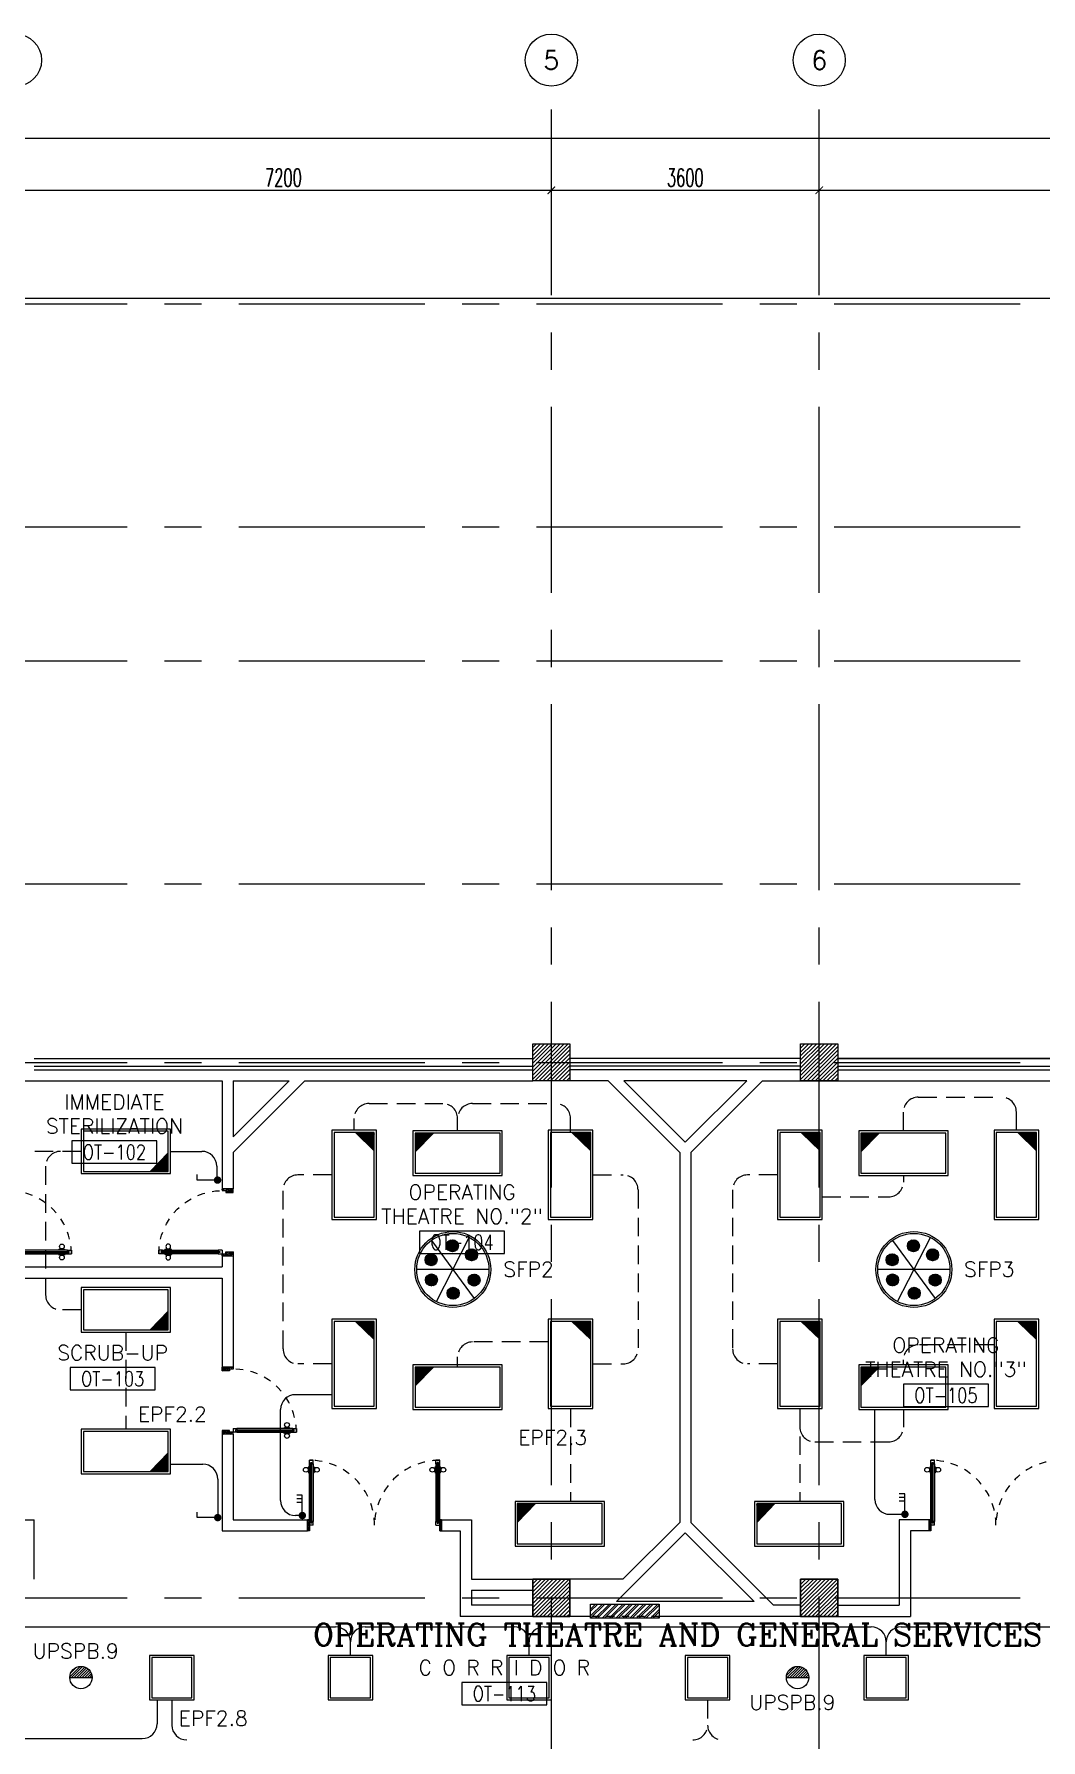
# Model space of a CAD drawing. Extents: x -0.3 to 91.9, y -1.1 to 78.4.
# Drawn here: x 17.6 to 31.13, y 55.46 to 78.4 of the extents above; entities that cross this region are included whole.
import ezdxf
from ezdxf.enums import TextEntityAlignment as Align

# ---------------------------------------------------------------- set-up
doc = ezdxf.new("R2010")
doc.units = 0
doc.header["$MEASUREMENT"] = 0
doc.header["$PDMODE"] = 34
doc.linetypes.add('CENTERX2', pattern=[4, 2.5, -0.5, 0.5, -0.5])
doc.linetypes.add('HIDDEN', pattern=[0.375, 0.25, -0.125])
doc.layers.get('0').update_dxf_attribs({"linetype": 'CONTINUOUS'})
doc.layers.get('DEFPOINTS').update_dxf_attribs({"linetype": 'CONTINUOUS'})
for name, color, linetype in [('AX-CR', 11, 'CONTINUOUS'), ('AX-DIM', 11, 'CONTINUOUS'), ('AX-TXT', 2, 'CONTINUOUS'), ('AXES', 11, 'CENTERX2'), ('COL', 11, 'CONTINUOUS'), ('DOOR', 7, 'CONTINUOUS'), ('E-CLINE', 4, 'CONTINUOUS'), ('E-HLINE', 4, 'HIDDEN'), ('E-LITE', 4, 'CONTINUOUS'), ('E-SWITCH', 4, 'CONTINUOUS'), ('E-TEXT', 4, 'CONTINUOUS'), ('E-TRXT', 4, 'CONTINUOUS'), ('EL-LITE', 4, 'CONTINUOUS'), ('FHC', 2, 'CONTINUOUS'), ('HAT', 11, 'CONTINUOUS'), ('INSUL', 11, 'CONTINUOUS'), ('RM-BOX', 11, 'CONTINUOUS'), ('RM-NAME', 11, 'CONTINUOUS'), ('RM-NO', 11, 'CONTINUOUS'), ('WALL', 11, 'CONTINUOUS')]:
    doc.layers.add(name, color=color, linetype=linetype)
doc.styles.add('ROMANC', font='romanc', dxfattribs={"height": 0.1})
doc.styles.add('ROMANS', font='ROMANS.shx', dxfattribs={"width": 0.6})
doc.dimstyles.new('STANDARD in', dxfattribs={"dimtxt": 0.24, "dimasz": 0.1, "dimexe": 0.07, "dimexo": 0.05, "dimgap": 0.05, "dimtad": 1, "dimdec": 0, "dimlfac": 1000, "dimzin": 0, "dimdsep": 46, "dimtxsty": 'ROMANS', "dimblk": 'ARCHTICK', "dimcen": 0.05, "dimdle": 0.05, "dimclrd": 7, "dimclre": 7, "dimclrt": 2, "dimadec": 0, "dimazin": 0, "dimtfac": 1, "dimtdec": 0, "dimtmove": 2, "dimatfit": 3, "dimldrblk": 'ARCHTICK', "dimfxl": 0, "dimtolj": 1, "dimtzin": 0, "dimarcsym": 0})

# ---------------------------------------------------------------- blocks, each defined once
blk = doc.blocks.new('_ARCHTICK')
at = {"color": 0, "linetype": 'ByBlock', "const_width": 0.15}
blk.add_lwpolyline([(-0.5, -0.5), (0.5, 0.5)], dxfattribs=at)
blk = doc.blocks.new('*D185')
at = {"layer": 'AX-DIM', "color": 7, "lineweight": -2, "ltscale": 0.3}
for p, q in [((9.85, 76.998), (85.359, 76.998)), ((9.9, 76.648), (9.9, 77.068)), ((85.309, 71.455), (85.309, 77.068))]:
    blk.add_line(p, q, dxfattribs=at)
at = {"layer": 'DEFPOINTS', "color": 0, "ltscale": 0.3}
for p in [(85.309, 76.998), (9.9, 76.598), (85.309, 71.405)]:
    blk.add_point(p, dxfattribs=at)
at = {"layer": 'AX-DIM', "color": 7, "lineweight": -2, "ltscale": 0.3, "xscale": 0.1, "yscale": 0.1, "zscale": 0.1, "rotation": 180}
blk.add_blockref('_ARCHTICK', (9.9, 76.998), dxfattribs=at)
at = {"layer": 'AX-DIM', "color": 7, "lineweight": -2, "ltscale": 0.3, "xscale": 0.1, "yscale": 0.1, "zscale": 0.1}
blk.add_blockref('_ARCHTICK', (85.309, 76.998), dxfattribs=at)
at = {"layer": 'AX-DIM', "color": 2, "ltscale": 0.3, "insert": (47.605, 77.168), "char_height": 0.24, "attachment_point": 5, "style": 'ROMANS'}
blk.add_mtext('\\A1;75409', dxfattribs=at)
blk = doc.blocks.new('RM1')
at = {"layer": 'RM-BOX'}
blk.add_lwpolyline([(570, -200), (-570, -200), (-570, -500), (570, -500)], close=True, dxfattribs=at)
at = {"layer": 'RM-NAME', "style": 'ROMANS'}
for tag, p in [('ROOMNAME1', (0, 324)), ('ROOMNAME2', (0, 0))]:
    blk.add_attdef(tag, text='', height=200, dxfattribs=at).set_placement(p, align=Align.MIDDLE)
at = {"layer": 'RM-NO', "style": 'ROMANS', "width": 0.8}
blk.add_attdef('ROOMNO', text='', height=200, dxfattribs=at).set_placement((0, -350), align=Align.MIDDLE)
blk = doc.blocks.new('*X97')
at = {"color": 0}
for p, q in [((42139, 169896), (42633, 170390)), ((42139, 169949), (42580, 170390)), ((42139, 170002), (42527, 170390)), ((42139, 170055), (42474, 170390)), ((42139, 170108), (42421, 170390)), ((42139, 170161), (42368, 170390)), ((42139, 170214), (42315, 170390)), ((42139, 170267), (42262, 170390)), ((42139, 170320), (42209, 170390)), ((42139, 170373), (42156, 170390)), ((42186, 169890), (42639, 170343)), ((42239, 169890), (42639, 170290)), ((42292, 169890), (42639, 170237)), ((42345, 169890), (42639, 170184)), ((42398, 169890), (42639, 170131)), ((42451, 169890), (42639, 170078)), ((42504, 169890), (42639, 170025)), ((42557, 169890), (42639, 169971)), ((42611, 169890), (42639, 169918))]:
    blk.add_line(p, q, dxfattribs=at)
blk = doc.blocks.new('*X96')
at = {"color": 0}
for p, q in [((38539, 169902), (39027, 170390)), ((38539, 169955), (38974, 170390)), ((38539, 170008), (38921, 170390)), ((38539, 170061), (38868, 170390)), ((38539, 170114), (38815, 170390)), ((38539, 170167), (38762, 170390)), ((38539, 170220), (38709, 170390)), ((38539, 170273), (38656, 170390)), ((38539, 170326), (38603, 170390)), ((38539, 170379), (38550, 170390)), ((38580, 169890), (39039, 170349)), ((38633, 169890), (39039, 170296)), ((38686, 169890), (39039, 170243)), ((38739, 169890), (39039, 170190)), ((38792, 169890), (39039, 170137)), ((38845, 169890), (39039, 170084)), ((38898, 169890), (39039, 170031)), ((38951, 169890), (39039, 169978)), ((39004, 169890), (39039, 169925))]:
    blk.add_line(p, q, dxfattribs=at)
blk = doc.blocks.new('*X92')
at = {"color": 0}
for p, q in [((42139, 177108), (42621, 177590)), ((42139, 177161), (42568, 177590)), ((42139, 177214), (42515, 177590)), ((42139, 177267), (42462, 177590)), ((42139, 177320), (42409, 177590)), ((42139, 177373), (42356, 177590)), ((42139, 177426), (42303, 177590)), ((42139, 177479), (42249, 177590)), ((42139, 177532), (42196, 177590)), ((42139, 177586), (42143, 177590)), ((42174, 177090), (42639, 177555)), ((42227, 177090), (42639, 177502)), ((42280, 177090), (42639, 177449)), ((42333, 177090), (42639, 177396)), ((42386, 177090), (42639, 177343)), ((42439, 177090), (42639, 177290)), ((42492, 177090), (42639, 177237)), ((42545, 177090), (42639, 177184)), ((42598, 177090), (42639, 177131))]:
    blk.add_line(p, q, dxfattribs=at)
blk = doc.blocks.new('*X91')
at = {"color": 0}
for p, q in [((38539, 177114), (39014, 177590)), ((38539, 177168), (38961, 177590)), ((38539, 177221), (38908, 177590)), ((38539, 177274), (38855, 177590)), ((38539, 177327), (38802, 177590)), ((38539, 177380), (38749, 177590)), ((38539, 177433), (38696, 177590)), ((38539, 177486), (38643, 177590)), ((38539, 177539), (38590, 177590)), ((38568, 177090), (39039, 177561)), ((38621, 177090), (39039, 177508)), ((38674, 177090), (39039, 177455)), ((38727, 177090), (39039, 177402)), ((38780, 177090), (39039, 177349)), ((38833, 177090), (39039, 177296)), ((38886, 177090), (39039, 177243)), ((38939, 177090), (39039, 177190)), ((38992, 177090), (39039, 177137))]:
    blk.add_line(p, q, dxfattribs=at)
blk = doc.blocks.new('AXU')
at = {"layer": 'AX-CR'}
blk.add_circle((0, 350), 350, dxfattribs=at)
at = {"layer": 'AX-TXT', "style": 'ROMANS'}
blk.add_attdef('AX', text='', height=250, dxfattribs=at).set_placement((0, 350), align=Align.MIDDLE)
blk = doc.blocks.new('*D148')
at = {"layer": 'AX-DIM', "color": 7, "lineweight": -2, "ltscale": 0.3}
for p, q in [((17.3, 76.298), (24.6, 76.298)), ((17.35, 75.948), (17.35, 76.368)), ((24.55, 75.948), (24.55, 76.368))]:
    blk.add_line(p, q, dxfattribs=at)
at = {"layer": 'DEFPOINTS', "color": 0, "ltscale": 0.3}
for p in [(24.55, 76.298), (17.35, 75.898), (24.55, 75.898)]:
    blk.add_point(p, dxfattribs=at)
at = {"layer": 'AX-DIM', "color": 7, "lineweight": -2, "ltscale": 0.3, "xscale": 0.1, "yscale": 0.1, "zscale": 0.1, "rotation": 180}
blk.add_blockref('_ARCHTICK', (17.35, 76.298), dxfattribs=at)
at = {"layer": 'AX-DIM', "color": 7, "lineweight": -2, "ltscale": 0.3, "xscale": 0.1, "yscale": 0.1, "zscale": 0.1}
blk.add_blockref('_ARCHTICK', (24.55, 76.298), dxfattribs=at)
at = {"layer": 'AX-DIM', "color": 2, "ltscale": 0.3, "insert": (20.95, 76.468), "char_height": 0.24, "attachment_point": 5, "style": 'ROMANS'}
blk.add_mtext('\\A1;7200', dxfattribs=at)
blk = doc.blocks.new('*D149')
at = {"layer": 'AX-DIM', "color": 7, "lineweight": -2, "ltscale": 0.3}
for p, q in [((24.5, 76.298), (28.2, 76.298)), ((24.55, 75.948), (24.55, 76.368)), ((28.15, 75.948), (28.15, 76.368))]:
    blk.add_line(p, q, dxfattribs=at)
at = {"layer": 'DEFPOINTS', "color": 0, "ltscale": 0.3}
for p in [(28.15, 76.298), (24.55, 75.898), (28.15, 75.898)]:
    blk.add_point(p, dxfattribs=at)
at = {"layer": 'AX-DIM', "color": 7, "lineweight": -2, "ltscale": 0.3, "xscale": 0.1, "yscale": 0.1, "zscale": 0.1, "rotation": 180}
blk.add_blockref('_ARCHTICK', (24.55, 76.298), dxfattribs=at)
at = {"layer": 'AX-DIM', "color": 7, "lineweight": -2, "ltscale": 0.3, "xscale": 0.1, "yscale": 0.1, "zscale": 0.1}
blk.add_blockref('_ARCHTICK', (28.15, 76.298), dxfattribs=at)
at = {"layer": 'AX-DIM', "color": 2, "ltscale": 0.3, "insert": (26.35, 76.468), "char_height": 0.24, "attachment_point": 5, "style": 'ROMANS'}
blk.add_mtext('\\A1;3600', dxfattribs=at)
blk = doc.blocks.new('*D150')
at = {"layer": 'AX-DIM', "color": 7, "lineweight": -2, "ltscale": 0.3}
for p, q in [((28.1, 76.298), (35.4, 76.298)), ((28.15, 75.948), (28.15, 76.368)), ((35.35, 75.948), (35.35, 76.368))]:
    blk.add_line(p, q, dxfattribs=at)
at = {"layer": 'DEFPOINTS', "color": 0, "ltscale": 0.3}
for p in [(35.35, 76.298), (28.15, 75.898), (35.35, 75.898)]:
    blk.add_point(p, dxfattribs=at)
at = {"layer": 'AX-DIM', "color": 7, "lineweight": -2, "ltscale": 0.3, "xscale": 0.1, "yscale": 0.1, "zscale": 0.1, "rotation": 180}
blk.add_blockref('_ARCHTICK', (28.15, 76.298), dxfattribs=at)
at = {"layer": 'AX-DIM', "color": 7, "lineweight": -2, "ltscale": 0.3, "xscale": 0.1, "yscale": 0.1, "zscale": 0.1}
blk.add_blockref('_ARCHTICK', (35.35, 76.298), dxfattribs=at)
at = {"layer": 'AX-DIM', "color": 2, "ltscale": 0.3, "insert": (31.75, 76.468), "char_height": 0.24, "attachment_point": 5, "style": 'ROMANS'}
blk.add_mtext('\\A1;7200', dxfattribs=at)
blk = doc.blocks.new('COL50')
at = {"layer": 'COL'}
blk.add_lwpolyline([(-250, 250), (-250, -250), (250, -250), (250, 250)], close=True, dxfattribs=at)
blk = doc.blocks.new('*D181')
at = {"layer": 'AX-DIM', "color": 7, "lineweight": -2, "ltscale": 0.3}
for p, q in [((42.065, 74.845), (1.613, 74.845)), ((1.683, 64.77), (1.683, 74.895)), ((2.333, 64.82), (1.613, 64.82))]:
    blk.add_line(p, q, dxfattribs=at)
at = {"layer": 'DEFPOINTS', "color": 0, "ltscale": 0.3}
for p in [(1.683, 74.845), (42.115, 74.845), (2.383, 64.82)]:
    blk.add_point(p, dxfattribs=at)
at = {"layer": 'AX-DIM', "color": 7, "lineweight": -2, "ltscale": 0.3, "xscale": 0.1, "yscale": 0.1, "zscale": 0.1}
for p, rotation in [((1.683, 74.845), 90), ((1.683, 64.82), 270)]:
    blk.add_blockref('_ARCHTICK', p, dxfattribs=dict(at, rotation=rotation))
at = {"layer": 'AX-DIM', "color": 2, "ltscale": 0.3, "insert": (1.513, 69.832), "char_height": 0.24, "attachment_point": 5, "rotation": 90, "style": 'ROMANS'}
blk.add_mtext('\\A1;10025', dxfattribs=at)
blk = doc.blocks.new('DOOR90')
at = {"layer": 'DOOR', "color": 0, "linetype": 'ByBlock'}
for p, q in [((-150, 0), (-150, -25)), ((-150, 0), (0, 0)), ((0, -50), (0, 0)), ((-1000, -25), (-1000, -75)), ((-1000, -75), (-1000, -25)), ((-950, -25), (-1000, -25)), ((-950, -75), (-1000, -75)), ((-970, -42), (-970, -58)), ((-950, -42), (-970, -42)), ((-950, -58), (-970, -58)), ((-950, -25), (-950, -42)), ((-950, -58), (-950, -75)), ((-918, -25), (-918, -18)), ((-828, -18), (-918, -18)), ((-918, -75), (-918, -82)), ((-828, -82), (-918, -82)), ((-905, -18), (-905, -9)), ((-905, -9), (-840, -9)), ((-905, -18), (-840, -18)), ((-905, -82), (-905, -91)), ((-905, -82), (-840, -82)), ((-905, -91), (-840, -91)), ((-840, -18), (-840, -9)), ((-840, -82), (-840, -91)), ((-828, -25), (-828, -18)), ((-828, -75), (-828, -82)), ((-200, -42), (-200, -25)), ((-200, -25), (-150, -25)), ((-180, -42), (-200, -42)), ((-200, -75), (-200, -58)), ((-200, -58), (-180, -58)), ((-150, -75), (-200, -75)), ((-180, -58), (-180, -42)), ((-150, -75), (-150, -25)), ((-150, -25), (-100, -25)), ((-100, -25), (-100, -50)), ((-100, -50), (0, -50)), ((-150, -900), (-150, -875)), ((-150, -875), (-100, -875)), ((0, -900), (-150, -900)), ((-150, -900), (0, -900)), ((-100, -850), (0, -850)), ((-100, -875), (-100, -850)), ((0, -850), (0, -900))]:
    blk.add_line(p, q, dxfattribs=at)
at = {"layer": 'DOOR', "color": 9, "linetype": 'ByBlock'}
for p, q in [((0, -50), (-114, 0)), ((0, -50), (-40, 0)), ((0, -50), (-100, -37)), ((0, -850), (-114, -900)), ((0, -850), (-100, -863)), ((0, -850), (-40, -900))]:
    blk.add_line(p, q, dxfattribs=at)
at = {"layer": 'DOOR', "linetype": 'ByBlock'}
for p, q in [((-200, -25), (-950, -25)), ((-200, -42), (-950, -42)), ((-200, -58), (-950, -58)), ((-950, -75), (-200, -75))]:
    blk.add_line(p, q, dxfattribs=at)
at = {"layer": 'DOOR', "color": 0, "linetype": 'ByBlock'}
for centre in [(-873, 24), (-873, -124)]:
    blk.add_circle(centre, 32.4, dxfattribs=at)
at = {"layer": 'DOOR', "color": 9, "linetype": 'ByBlock'}
for centre, radius, start, end in [((0, -50), 154, 161.1053, 166.2858), ((0, -50), 134, 158.1598, 169.28), ((0, -50), 94.4, 148.0182, 180), ((0, -50), 74.4, 137.7764, 180), ((0, -50), 114, 154.0838, 167.3774), ((0, -50), 54.4, 113.2074, 180), ((0, -50), 34.4, 90, 180), ((0, -50), 14.4, 90, 180), ((0, -850), 154, 193.7142, 198.8947), ((0, -850), 134, 190.72, 201.8402), ((0, -850), 94.4, 180, 211.9818), ((0, -850), 74.4, 180, 222.2236), ((0, -850), 54.4, 180, 246.7926), ((0, -850), 34.4, 180, 270), ((0, -850), 14.4, 180, 270)]:
    blk.add_arc(centre, radius, start, end, dxfattribs=at)
at = {"layer": 'DOOR', "linetype": 'HIDDEN', "ltscale": 0.5}
blk.add_arc((-150, -25), 850, 180, 270, dxfattribs=at)
blk = doc.blocks.new('D1')
at = {"layer": 'DOOR', "color": 0, "linetype": 'ByBlock'}
for p, q in [((25, 949), (75, 949)), ((75, 949), (25, 949)), ((25, 899), (25, 949)), ((42, 919), (58, 919)), ((42, 899), (42, 919)), ((58, 899), (58, 919)), ((75, 899), (75, 949)), ((1775, 949), (1725, 949)), ((1725, 949), (1775, 949)), ((1725, 899), (1725, 949)), ((1758, 919), (1742, 919)), ((1742, 899), (1742, 919)), ((1758, 899), (1758, 919)), ((1775, 899), (1775, 949)), ((18, 854), (9, 854)), ((9, 854), (9, 789)), ((18, 789), (9, 789)), ((25, 866), (18, 866)), ((18, 776), (18, 866)), ((18, 854), (18, 789)), ((25, 776), (18, 776)), ((25, 899), (42, 899)), ((58, 899), (75, 899)), ((75, 866), (82, 866)), ((75, 776), (82, 776)), ((82, 776), (82, 866)), ((82, 854), (91, 854)), ((82, 854), (82, 789)), ((82, 789), (91, 789)), ((91, 854), (91, 789)), ((1718, 854), (1709, 854)), ((1709, 854), (1709, 789)), ((1718, 789), (1709, 789)), ((1725, 866), (1718, 866)), ((1718, 776), (1718, 866)), ((1718, 854), (1718, 789)), ((1725, 776), (1718, 776)), ((1742, 899), (1725, 899)), ((1775, 899), (1758, 899)), ((1775, 866), (1782, 866)), ((1775, 776), (1782, 776)), ((1782, 776), (1782, 866)), ((1782, 854), (1791, 854)), ((1782, 854), (1782, 789)), ((1782, 789), (1791, 789)), ((1791, 854), (1791, 789)), ((0, 0), (0, 150)), ((0, 150), (25, 150)), ((25, 0), (0, 0)), ((25, 150), (25, 0)), ((42, 125), (25, 125)), ((25, 125), (25, 75)), ((75, 75), (25, 75)), ((42, 105), (42, 125)), ((58, 105), (42, 105)), ((75, 125), (58, 125)), ((58, 125), (58, 105)), ((75, 75), (75, 125)), ((1725, 125), (1742, 125)), ((1725, 75), (1725, 125)), ((1725, 75), (1775, 75)), ((1742, 125), (1742, 105)), ((1742, 105), (1758, 105)), ((1758, 125), (1775, 125)), ((1758, 105), (1758, 125)), ((1800, 150), (1775, 150)), ((1775, 150), (1775, 0)), ((1775, 125), (1775, 75)), ((1775, 0), (1800, 0)), ((1800, 0), (1800, 150))]:
    blk.add_line(p, q, dxfattribs=at)
at = {"layer": 'DOOR', "linetype": 'ByBlock'}
for p, q in [((25, 125), (25, 899)), ((42, 125), (42, 899)), ((58, 125), (58, 899)), ((75, 899), (75, 125)), ((1725, 899), (1725, 125)), ((1742, 125), (1742, 899)), ((1758, 125), (1758, 899)), ((1775, 125), (1775, 899))]:
    blk.add_line(p, q, dxfattribs=at)
at = {"layer": 'DOOR', "color": 9, "linetype": 'ByBlock'}
for p, q in [((25, 57), (0, 114)), ((25, 20), (0, 40)), ((1775, 57), (1800, 114)), ((1775, 20), (1800, 40))]:
    blk.add_line(p, q, dxfattribs=at)
at = {"layer": 'DOOR', "color": 0, "linetype": 'ByBlock'}
for centre in [(-24, 821), (124, 821), (1676, 821), (1824, 821)]:
    blk.add_circle(centre, 32.4, dxfattribs=at)
at = {"layer": 'DOOR', "linetype": 'HIDDEN', "ltscale": 0.5}
for centre, start, end in [((28, 76), 359.9293, 90.1644), ((1772, 76), 89.8356, 180.0707)]:
    blk.add_arc(centre, 872, start, end, dxfattribs=at)
at = {"layer": 'DOOR', "color": 9, "linetype": 'ByBlock'}
for centre, radius, start, end in [((50, 0), 154, 103.7142, 108.8947), ((50, 0), 134, 100.72, 111.8402), ((50, 0), 114, 102.6226, 115.9162), ((50, 0), 94.4, 105.3566, 121.9818), ((50, 0), 74.4, 109.6341, 132.2236), ((50, 0), 54.4, 117.3576, 156.7926), ((50, 0), 34.4, 136.6107, 180), ((1750, 0), 134, 68.1598, 79.28), ((1750, 0), 114, 64.0838, 77.3774), ((1750, 0), 94.4, 58.0182, 74.6434), ((1750, 0), 74.4, 47.7764, 70.3659), ((1750, 0), 54.4, 23.2074, 62.6424), ((1750, 0), 34.4, 0, 43.3893), ((1750, 0), 154, 71.1053, 76.2858)]:
    blk.add_arc(centre, radius, start, end, dxfattribs=at)
blk = doc.blocks.new('L44OP')
at = {"layer": 'E-LITE'}
h = blk.add_hatch(dxfattribs=at)
h.set_pattern_fill('ANSI31', color=8, scale=0.08, style=0)
h.set_pattern_definition([(45, (-219618.539252, -21540.879964), (-0.00707106781187, 0.00707106781187), [])])
h.paths.add_polyline_path([(-0.326, 0.27), (-0.57, 0.27), (-0.57, 0.018)])
at = {"layer": 'E-LITE', "color": 8}
blk.add_line((-0.326, 0.27), (-0.57, 0.018), dxfattribs=at)
at = {"layer": 'E-LITE'}
blk.add_lwpolyline([(-0.6, 0.3), (-0.6, -0.3), (0.6, -0.3), (0.6, 0.3)], close=True, dxfattribs=at)
at = {"layer": 'E-LITE', "color": 8}
blk.add_lwpolyline([(-0.57, 0.27), (-0.57, -0.27), (0.57, -0.27), (0.57, 0.27)], close=True, dxfattribs=at)
blk = doc.blocks.new('*X141')
at = {"color": 0}
for p, q in [((350801, 287373), (350885, 287458)), ((350802, 287392), (350866, 287456)), ((350803, 287358), (350901, 287456)), ((350807, 287345), (350914, 287451)), ((350814, 287333), (350925, 287445)), ((350814, 287422), (350836, 287444)), ((350821, 287323), (350935, 287437)), ((350516, 287177), (350608, 287269)), ((350516, 287194), (350591, 287269)), ((350520, 287163), (350622, 287265)), ((350520, 287217), (350568, 287264)), ((350525, 287150), (350634, 287260)), ((350532, 287140), (350645, 287253)), ((350540, 287130), (350654, 287245)), ((350550, 287122), (350662, 287235)), ((350561, 287116), (350669, 287224)), ((350574, 287111), (350674, 287211)), ((350830, 287314), (350944, 287428)), ((350841, 287307), (350951, 287418)), ((350853, 287302), (350957, 287406)), ((350867, 287298), (350961, 287392)), ((350883, 287296), (350962, 287376)), ((350904, 287299), (350959, 287355)), ((351058, 287259), (351135, 287336)), ((351059, 287242), (351152, 287335)), ((351062, 287281), (351113, 287332)), ((351062, 287228), (351166, 287332)), ((351068, 287216), (351178, 287326)), ((351075, 287206), (351189, 287319)), ((351084, 287196), (351198, 287311)), ((351093, 287189), (351206, 287301)), ((351105, 287182), (351212, 287289)), ((351118, 287178), (351217, 287276)), ((351133, 287175), (351219, 287261)), ((351151, 287176), (351218, 287243)), ((351179, 287185), (351209, 287216)), ((350520, 286916), (350601, 286997)), ((350522, 286900), (350617, 286995)), ((350523, 286936), (350581, 286995)), ((350526, 286886), (350631, 286991)), ((350532, 286875), (350643, 286985)), ((350539, 286864), (350653, 286978)), ((350589, 287108), (350677, 287196)), ((350607, 287108), (350676, 287178)), ((350632, 287116), (350669, 287153)), ((351094, 286924), (351166, 286996)), ((351094, 286906), (351183, 286996)), ((351097, 286892), (351198, 286993)), ((351100, 286947), (351142, 286990)), ((351102, 286879), (351211, 286988)), ((351109, 286868), (351222, 286981)), ((350548, 286855), (350662, 286969)), ((350558, 286848), (350670, 286959)), ((350570, 286842), (350676, 286948)), ((350583, 286837), (350680, 286934)), ((350599, 286835), (350682, 286919)), ((350618, 286837), (350680, 286899)), ((350653, 286854), (350663, 286864)), ((350812, 286731), (350900, 286819)), ((350813, 286749), (350882, 286818)), ((350815, 286716), (350915, 286816)), ((350820, 286703), (350928, 286811)), ((350821, 286775), (350856, 286810)), ((350827, 286692), (350939, 286804)), ((350835, 286682), (350949, 286796)), ((350844, 286674), (350957, 286787)), ((350855, 286667), (350964, 286776)), ((350867, 286662), (350969, 286764)), ((350881, 286658), (350973, 286750)), ((351117, 286858), (351231, 286973)), ((351126, 286850), (351239, 286963)), ((351137, 286844), (351246, 286952)), ((351150, 286838), (351251, 286940)), ((351164, 286835), (351254, 286925)), ((351182, 286835), (351254, 286908)), ((351206, 286841), (351248, 286884)), ((350898, 286657), (350974, 286733)), ((350920, 286662), (350969, 286710))]:
    blk.add_line(p, q, dxfattribs=at)
blk = doc.blocks.new('OPL')
at = {"layer": 'EL-LITE', "color": 4}
for p, q in [((-288, 390), (288, -390)), ((-221, -432), (221, 432)), ((485, 0), (-485, 0))]:
    blk.add_line(p, q, dxfattribs=at)
at = {"layer": 'EL-LITE', "color": 2}
blk.add_circle((0, 0), 510, dxfattribs=at)
at = {"layer": 'EL-LITE', "color": 4}
blk.add_circle((0, 0), 485, dxfattribs=at)
at = {"layer": 'EL-LITE'}
for centre in [(-6, 319), (251, 198), (-292, 131), (-287, -141), (286, -142), (5, -320)]:
    blk.add_circle(centre, 80.8, dxfattribs=at)
at = {"layer": 'EL-LITE', "color": 8}
blk.add_blockref('*X141', (-350888, -287058), dxfattribs=at)
blk = doc.blocks.new('1G1W')
for p, q in [((0, 0), (0.55, 0)), ((0.55, 0), (0.55, -0.15))]:
    blk.add_line(p, q)
at = {"const_width": 0.1}
blk.add_lwpolyline([(-0.05, 0, 1), (0.05, 0, 1)], format="xyb", close=True, dxfattribs=at)
blk = doc.blocks.new('3G1W')
for p, q in [((0, 0), (0.55, 0)), ((0.35, 0), (0.35, -0.15)), ((0.45, 0), (0.45, -0.15)), ((0.55, 0), (0.55, -0.15))]:
    blk.add_line(p, q)
at = {"const_width": 0.1}
blk.add_lwpolyline([(-0.05, 0, 1), (0.05, 0, 1)], format="xyb", close=True, dxfattribs=at)
blk = doc.blocks.new('L42')
at = {"layer": 'E-LITE'}
for p, q in [((0.3, 0.3), (-0.3, 0.3)), ((-0.3, 0.3), (-0.3, -0.3)), ((0.3, -0.3), (0.3, 0.3)), ((-0.3, -0.3), (0.3, -0.3))]:
    blk.add_line(p, q, dxfattribs=at)
at = {"layer": 'E-LITE', "color": 8}
blk.add_lwpolyline([(-0.27, 0.27), (-0.27, -0.27), (0.27, -0.27), (0.27, 0.27)], close=True, dxfattribs=at)
blk = doc.blocks.new('EL')
at = {"layer": 'EL-LITE'}
h = blk.add_hatch(dxfattribs=at)
h.set_pattern_fill('ANSI31', color=4, scale=0.2, style=0)
h.set_pattern_definition([(45, (587.071197, 567.777136), (-0.0176776695, 0.0176776695), [])])
h.paths.add_polyline_path([(0.15, 0, 1), (-0.15, 0)])
at = {"layer": 'EL-LITE', "color": 4}
blk.add_line((-0.15, 0), (0.15, 0), dxfattribs=at)
blk.add_circle((0, 0), 0.15, dxfattribs=at)

msp = doc.modelspace()

# ---------------------------------------------------------------- hatches: boundary and pattern name
at = {"layer": 'FHC', "linetype": 'ByBlock', "ltscale": 0.3}
h = msp.add_hatch(dxfattribs=at)
h.set_pattern_fill('ANSI32', color=11, scale=0.175, style=0)
h.set_pattern_definition([(45, (-207.11868, 26.043995), (-0.046403883, 0.046403883), []), (45, (-207.087746, 26.043995), (-0.046403883, 0.046403883), [])])
h.paths.add_polyline_path([(25.9975, 57.095), (25.9975, 57.285), (25.0775, 57.285), (25.0775, 57.095)])
h.paths.add_polyline_path([(24.8649, 56.6739), (24.8649, 57.0947), (25.1274, 57.0947), (25.1274, 56.6739)], flags=9)

# ---------------------------------------------------------------- linework, layer by layer
at = {"layer": 'AXES'}
for p, q in [((24.55, -1.1143), (24.55, 77.6984)), ((28.15, -1.1143), (28.15, 77.6984)), ((0.35, 74.77), (68.39, 74.77)), ((0.35, 71.77), (68.39, 71.77)), ((0.35, 69.97), (68.39, 69.97)), ((0.35, 66.97), (68.39, 66.97)), ((0.35, 64.57), (68.39, 64.57)), ((0.35, 57.37), (68.39, 57.37))]:
    msp.add_line(p, q, dxfattribs=at)
at = {"layer": 'COL'}
for points in [[(24.3, 64.32), (24.3, 64.82), (24.8, 64.82), (24.8, 64.32)], [(27.9, 64.32), (27.9, 64.82), (28.4, 64.82), (28.4, 64.32)]]:
    msp.add_lwpolyline(points, close=True, dxfattribs=at)
at = {"layer": 'DOOR', "color": 0, "linetype": 'ByBlock'}
for p, q in [((21.3, 58.42), (21.275, 58.42)), ((21.3, 58.27), (21.3, 58.42)), ((23.05, 58.27), (23.05, 58.42)), ((23.05, 58.42), (23.075, 58.42)), ((29.65, 58.42), (29.625, 58.42)), ((29.65, 58.27), (29.65, 58.42))]:
    msp.add_line(p, q, dxfattribs=at)
at = {"layer": 'DOOR', "color": 9, "linetype": 'ByBlock'}
for centre, start, end in [((21.325, 58.42), 180, 223.38931), ((23.025, 58.42), 316.61069, 0), ((29.675, 58.42), 180, 223.38931)]:
    msp.add_arc(centre, 0.0344, start, end, dxfattribs=at)
at = {"layer": 'E-CLINE', "color": 4}
for p, q in [((17.25, 56.977), (21.65, 56.977)), ((22.05, 56.977), (24.05, 56.977)), ((25.35, 56.977), (28.85, 56.977)), ((29.25, 56.977), (31.25, 56.977)), ((21.85, 56.595), (21.85, 56.777)), ((24.25, 56.595), (24.25, 56.777)), ((29.05, 56.595), (29.05, 56.777))]:
    msp.add_line(p, q, dxfattribs=at)
at = {"layer": 'E-CLINE', "color": 4, "linetype": 'ByBlock'}
for p, q in [((24.45, 56.977), (25.35, 56.977)), ((19.45, 55.995), (19.45, 55.6585))]:
    msp.add_line(p, q, dxfattribs=at)
at = {"layer": 'E-CLINE', "color": 4}
for centre, start, end in [((21.65, 56.777), 0, 90), ((22.05, 56.777), 90, 180), ((24.05, 56.777), 0, 90), ((24.45, 56.777), 90, 180), ((28.85, 56.777), 0, 90), ((29.25, 56.777), 90, 180)]:
    msp.add_arc(centre, 0.2, start, end, dxfattribs=at)
at = {"layer": 'E-CLINE', "color": 4, "linetype": 'ByBlock'}
msp.add_arc((19.65, 55.6585), 0.2, 180, 270, dxfattribs=at)
at = {"layer": 'E-HLINE', "color": 4}
for p, q in [((22.1001, 64.0157), (23.0904, 64.0157)), ((23.4904, 64.0157), (24.6087, 64.0157)), ((29.4806, 64.1017), (30.5989, 64.1017)), ((21.9001, 63.6563), (21.9001, 63.8157)), ((23.2904, 63.6501), (23.2904, 63.8157)), ((24.8087, 63.6263), (24.8087, 63.8157)), ((29.2806, 63.6501), (29.2806, 63.9017)), ((30.7989, 63.6563), (30.7989, 63.9017)), ((18.2325, 63.3735), (17.4942, 63.3735)), ((17.7546, 63.1735), (17.7546, 61.4424)), ((20.9447, 60.7153), (20.9447, 62.8563)), ((21.6001, 63.0563), (21.1447, 63.0563)), ((25.1087, 63.0563), (25.5155, 63.0563)), ((25.7155, 62.8563), (25.7155, 60.7153)), ((26.9858, 62.8563), (26.9858, 60.7153)), ((27.5904, 63.0563), (27.1858, 63.0563)), ((29.2806, 63.0501), (29.2806, 62.9601)), ((28.1904, 62.7601), (29.0806, 62.7601)), ((18.2325, 61.2424), (17.9546, 61.2424)), ((18.8325, 60.9424), (18.8325, 59.6367)), ((24.5087, 60.8097), (23.4904, 60.8097)), ((23.2904, 60.4725), (23.2904, 60.6097)), ((29.2806, 60.5025), (29.2806, 60.5703)), ((30.4989, 60.7703), (29.4806, 60.7703)), ((21.6001, 60.5153), (21.1447, 60.5153)), ((25.1087, 60.5153), (25.5155, 60.5153)), ((27.5904, 60.5153), (27.1858, 60.5153)), ((24.8087, 59.9153), (24.8087, 58.6659)), ((27.8904, 59.9153), (27.8904, 58.6659)), ((29.2806, 59.9025), (29.2806, 59.6655)), ((28.0904, 59.4655), (29.0806, 59.4655)), ((26.65, 55.995), (26.65, 55.6585))]:
    msp.add_line(p, q, dxfattribs=at)
for centre, start, end in [((22.1001, 63.8157), 90, 180), ((23.0904, 63.8157), 0, 90), ((23.4904, 63.8157), 90, 180), ((24.6087, 63.8157), 0, 90), ((29.4806, 63.9017), 90, 180), ((30.5989, 63.9017), 0, 90), ((17.9546, 63.1735), 90, 180), ((21.1447, 62.8563), 90, 180), ((25.5155, 62.8563), 0, 90), ((27.1858, 62.8563), 90, 180), ((29.0806, 62.9601), 270, 0), ((17.9546, 61.4424), 180, 270), ((23.4904, 60.6097), 90, 180), ((21.1447, 60.7153), 180, 270), ((25.5155, 60.7153), 270, 0), ((27.1858, 60.7153), 180, 270), ((29.4806, 60.5703), 90, 180), ((28.0904, 59.6655), 180, 270), ((29.0806, 59.6655), 270, 0), ((26.45, 55.6585), 270, 0), ((26.85, 55.6585), 180, 270)]:
    msp.add_arc(centre, 0.2, start, end, dxfattribs=at)
at = {"layer": 'E-SWITCH', "color": 4}
for p, q in [((19.4325, 63.3735), (19.8539, 63.3735)), ((20.0539, 63.1735), (20.0539, 62.9642)), ((20.911, 58.6757), (20.911, 59.9008)), ((21.6001, 60.1008), (21.111, 60.1008)), ((28.8986, 58.6919), (28.8986, 59.9025)), ((19.4325, 59.1665), (19.8669, 59.1665)), ((20.0669, 58.9665), (20.0669, 58.4479)), ((21.2287, 58.4757), (21.111, 58.4757)), ((29.0986, 58.4919), (29.3012, 58.4919)), ((19.2523, 55.995), (19.2523, 55.6758)), ((14.2972, 55.4758), (19.0523, 55.4758))]:
    msp.add_line(p, q, dxfattribs=at)
for centre, start, end in [((19.8539, 63.1735), 0, 90), ((21.111, 59.9008), 90, 180), ((19.8669, 58.9665), 0, 90), ((21.111, 58.6757), 180, 270), ((29.0986, 58.6919), 180, 270), ((19.0523, 55.6758), 270, 0)]:
    msp.add_arc(centre, 0.2, start, end, dxfattribs=at)
at = {"layer": 'FHC', "linetype": 'ByBlock', "ltscale": 0.3}
msp.add_lwpolyline([(25.0775, 57.285), (25.9975, 57.285), (25.9975, 57.095), (25.0775, 57.095)], close=True, dxfattribs=at)
at = {"layer": 'INSUL'}
for p, q in [((17.6, 64.52), (24.3, 64.52)), ((17.6, 64.47), (24.3, 64.47)), ((27.9, 64.52), (24.8, 64.52)), ((27.9, 64.47), (24.8, 64.47)), ((28.4, 64.52), (35.1, 64.52)), ((28.4, 64.47), (35.1, 64.47))]:
    msp.add_line(p, q, dxfattribs=at)
at = {"layer": 'WALL'}
for p, q in [((17.6, 64.62), (24.3, 64.62)), ((27.9, 64.62), (24.8, 64.62)), ((28.4, 64.62), (35.1, 64.62)), ((35.1, 64.62), (28.4, 64.62)), ((17.25, 64.32), (20.125, 64.32)), ((20.125, 64.32), (20.125, 62.87)), ((20.275, 64.32), (21.025, 64.32)), ((20.275, 64.32), (20.275, 63.57)), ((20.275, 63.57), (21.025, 64.32)), ((20.275, 63.3579), (21.2371, 64.32)), ((21.2371, 64.32), (24.3, 64.32)), ((25.3129, 64.32), (24.8, 64.32)), ((26.275, 63.3579), (25.3129, 64.32)), ((27.175, 64.32), (25.525, 64.32)), ((26.35, 63.495), (25.525, 64.32)), ((26.35, 63.495), (27.175, 64.32)), ((26.425, 63.3579), (27.3871, 64.32)), ((27.3871, 64.32), (31.4629, 64.32)), ((20.275, 63.3579), (20.275, 62.87)), ((26.275, 63.3579), (26.275, 58.3821)), ((26.425, 63.3579), (26.425, 58.3821)), ((20.125, 62.87), (20.275, 62.87)), ((20.125, 61.97), (20.275, 61.97)), ((20.125, 61.97), (20.125, 61.82)), ((20.275, 61.97), (20.275, 60.47)), ((17.25, 61.82), (20.125, 61.82)), ((17.25, 61.67), (20.125, 61.67)), ((20.125, 61.67), (20.125, 60.47)), ((20.275, 60.47), (20.125, 60.47)), ((20.125, 59.57), (20.125, 58.42)), ((20.275, 59.57), (20.125, 59.57)), ((20.275, 59.57), (20.275, 58.42)), ((17.25, 58.42), (17.6, 58.42)), ((17.6, 57.62), (17.6, 58.42)), ((20.125, 58.42), (20.125, 58.27)), ((20.125, 58.27), (21.275, 58.27)), ((20.275, 58.42), (21.275, 58.42)), ((21.275, 58.42), (21.275, 58.27)), ((23.075, 58.42), (23.475, 58.42)), ((23.075, 58.42), (23.075, 58.27)), ((23.075, 58.27), (23.325, 58.27)), ((23.325, 58.27), (23.325, 57.47)), ((23.475, 58.42), (23.475, 57.62)), ((26.275, 58.3821), (25.5129, 57.62)), ((26.425, 58.3821), (27.5371, 57.27)), ((29.625, 58.42), (29.225, 58.42)), ((29.225, 58.42), (29.225, 57.62)), ((29.225, 58.42), (29.225, 57.27)), ((29.375, 58.27), (29.375, 57.47)), ((29.625, 58.27), (29.375, 58.27)), ((29.625, 58.42), (29.625, 58.27)), ((26.35, 58.245), (25.425, 57.32)), ((26.35, 58.245), (27.275, 57.32)), ((23.475, 57.62), (24.3, 57.62)), ((25.5129, 57.62), (24.8, 57.62)), ((23.325, 57.47), (23.325, 57.12)), ((23.475, 57.47), (24.3, 57.47)), ((23.475, 57.47), (23.475, 57.27)), ((29.375, 57.47), (29.375, 57.12)), ((24.3, 57.27), (23.475, 57.27)), ((25.0775, 57.285), (25.9975, 57.285)), ((25.0775, 57.119), (25.0775, 57.284)), ((27.275, 57.32), (25.425, 57.32)), ((25.9975, 57.285), (25.9975, 57.1177)), ((27.9, 57.27), (27.5371, 57.27)), ((28.4, 57.27), (29.225, 57.27)), ((24.3, 57.12), (23.325, 57.12)), ((25.0775, 57.12), (24.8, 57.12)), ((27.9, 57.12), (25.9975, 57.12)), ((28.4, 57.12), (29.375, 57.12))]:
    msp.add_line(p, q, dxfattribs=at)
at = {"layer": 'WALL', "color": 250, "linetype": 'HIDDEN', "ltscale": 0.25}
msp.add_line((25.9975, 57.12), (25.0775, 57.12), dxfattribs=at)
at = {"layer": 'WALL', "linetype": 'ByBlock', "ltscale": 0.3}
for points in [[(24.3, 64.82), (24.8, 64.82), (24.8, 64.32), (24.3, 64.32)], [(27.9, 64.82), (28.4, 64.82), (28.4, 64.32), (27.9, 64.32)], [(24.8, 57.12), (24.3, 57.12), (24.3, 57.62), (24.8, 57.62)], [(28.4, 57.12), (27.9, 57.12), (27.9, 57.62), (28.4, 57.62)]]:
    msp.add_lwpolyline(points, close=True, dxfattribs=at)

# ---------------------------------------------------------------- block references
at = {"layer": 'AXES', "xscale": 0.0009999999892897904, "yscale": 0.000999999996565748, "zscale": 0.001}
for p, values in [((17.35, 77.6984), {'AX': '4'}), ((24.55, 77.6984), {'AX': '5'}), ((28.15, 77.6984), {'AX': '6'})]:
    msp.add_blockref('AXU', p, dxfattribs=at).add_auto_attribs(values)
at = {"layer": 'COL', "xscale": 0.0009999999892897904, "yscale": 0.000999999996565748, "zscale": 0.001}
for p in [(24.55, 57.37), (28.15, 57.37)]:
    msp.add_blockref('COL50', p, dxfattribs=at)
at = {"layer": 'DOOR', "color": 0, "linetype": 'ByBlock', "yscale": 0.000999999996565748, "zscale": 0.001, "rotation": 180}
for p, xscale in [((17.1, 61.97), 0.0009999999892897904), ((20.275, 61.97), -0.0009999999892897904), ((20.125, 59.57), 0.0009999999892897904)]:
    msp.add_blockref('DOOR90', p, dxfattribs=dict(at, xscale=xscale))
at = {"layer": 'DOOR', "color": 0, "linetype": 'ByBlock', "ltscale": 0.3, "xscale": 0.0009999999892897904, "yscale": 0.000999999996565748, "zscale": 0.001}
for p in [(21.275, 58.27), (29.625, 58.27)]:
    msp.add_blockref('D1', p, dxfattribs=at)
at = {"layer": 'E-LITE'}
for p, rotation in [((18.8325, 63.3735), 180), ((21.9001, 63.0563), 270), ((24.8087, 63.0563), 270), ((27.8904, 63.0563), 270), ((30.7989, 63.0563), 270), ((18.8325, 61.2424), 180), ((21.9001, 60.5153), 270), ((24.8087, 60.5153), 270), ((27.8904, 60.5153), 270), ((30.7989, 60.5153), 270), ((18.8325, 59.3367), 180)]:
    msp.add_blockref('L44OP', p, dxfattribs=dict(at, rotation=rotation))
for name, p in [('L44OP', (23.2904, 63.3501)), ('L44OP', (29.2806, 63.3501)), ('L44OP', (23.2904, 60.2025)), ('L44OP', (29.2806, 60.2025)), ('L44OP', (24.6629, 58.3659)), ('L44OP', (27.8807, 58.3659)), ('EL', (18.2289, 56.2971)), ('L42', (19.45, 56.295)), ('L42', (21.85, 56.295)), ('L42', (24.25, 56.295)), ('L42', (26.65, 56.295)), ('EL', (27.8589, 56.2971)), ('L42', (29.05, 56.295))]:
    msp.add_blockref(name, p, dxfattribs=at)
at = {"layer": 'E-LITE', "xscale": 0.0009999999892897904, "yscale": 0.0009999999892897904, "zscale": 0.001}
for p in [(23.2258, 61.7845), (29.422, 61.7845)]:
    msp.add_blockref('OPL', p, dxfattribs=at)
at = {"layer": 'E-SWITCH', "color": 4, "yscale": 0.5, "zscale": 0.5}
for name, p, xscale, rotation in [('1G1W', (20.0649, 62.9866), 0.5, 180), ('3G1W', (21.2037, 58.4757), -0.5, 270), ('3G1W', (29.3012, 58.4919), -0.5, 270), ('1G1W', (20.0669, 58.4479), 0.5, 180)]:
    msp.add_blockref(name, p, dxfattribs=dict(at, xscale=xscale, rotation=rotation))
at = {"layer": 'HAT', "xscale": 0.0009999999892897904, "yscale": 0.000999999996565748, "zscale": 0.001}
for name in ['*X91', '*X92', '*X96', '*X97']:
    msp.add_blockref(name, (-14.2392, -112.7697), dxfattribs=at)
at = {"layer": 'RM-NAME', "xscale": 0.0009999999892897904, "yscale": 0.000999999996565748, "zscale": 0.001}
for p, values in [((18.6787, 63.7131), {'ROOMNO': 'OT-102', 'ROOMNAME2': 'STERILIZATION', 'ROOMNAME1': 'IMMEDIATE'}), ((23.35, 62.5007), {'ROOMNO': 'OT-104', 'ROOMNAME2': 'THEATRE NO."2"', 'ROOMNAME1': 'OPERATING'}), ((29.8523, 60.4429), {'ROOMNO': 'OT-105', 'ROOMNAME2': 'THEATRE NO."3"', 'ROOMNAME1': 'OPERATING'}), ((18.655, 60.6647), {'ROOMNO': 'OT-103', 'ROOMNAME2': 'SCRUB-UP'}), ((23.918, 56.4302), {'ROOMNO': 'OT-113', 'ROOMNAME2': 'C O R R I D O R'})]:
    msp.add_blockref('RM1', p, dxfattribs=at).add_auto_attribs(values)

# ---------------------------------------------------------------- texts
at = {"layer": 'E-TEXT', "color": 4, "style": 'ROMANS'}
for s, p in [('SFP2', (23.9056, 61.6873)), ('SFP3', (30.096, 61.6873)), ('EPF2.2', (18.9943, 59.7392)), ('EPF2.3', (24.1062, 59.4257)), ('EPF2.8', (19.5434, 55.6489))]:
    msp.add_text(s, height=0.2, dxfattribs=at).set_placement(p)
at = {"layer": 'E-TRXT', "color": 4, "style": 'ROMANS'}
for p in [(17.5793, 56.5539), (27.2093, 55.8605)]:
    msp.add_text('UPSPB.9', height=0.2, dxfattribs=at).set_placement(p)
at = {"layer": 'RM-NAME', "style": 'ROMANC'}
msp.add_text('OPERATING THEATRE AND GENERAL SERVICES', height=0.3, dxfattribs=at).set_placement((26.2461, 56.8732), align=Align.MIDDLE)

# ---------------------------------------------------------------- dimensions: what is measured, and where the dimension line sits
at = {"layer": 'AX-DIM'}
for base, p1, p2, picture, middle in [((85.3092, 76.9984), (9.9, 76.5984), (85.3092, 71.4052), '*D185', (47.6046, 77.1684)), ((24.55, 76.2984), (17.35, 75.8984), (24.55, 75.8984), '*D148', (20.95, 76.4684)), ((28.15, 76.2984), (24.55, 75.8984), (28.15, 75.8984), '*D149', (26.35, 76.4684)), ((35.35, 76.2984), (28.15, 75.8984), (35.35, 75.8984), '*D150', (31.75, 76.4684))]:
    dim = msp.add_linear_dim(base=base, p1=p1, p2=p2, dimstyle='STANDARD in', dxfattribs=at)
    dim.commit()
    dim.dimension.update_dxf_attribs({"geometry": picture, "text_midpoint": middle})
dim = msp.add_linear_dim(base=(1.6833, 74.845), p1=(2.3833, 64.82), p2=(42.115, 74.845), angle=90, dimstyle='STANDARD in', dxfattribs=at)
dim.commit()
dim.dimension.update_dxf_attribs({"geometry": '*D181', "text_midpoint": (1.5133, 69.8325)})

doc.saveas('drawing.dxf')
